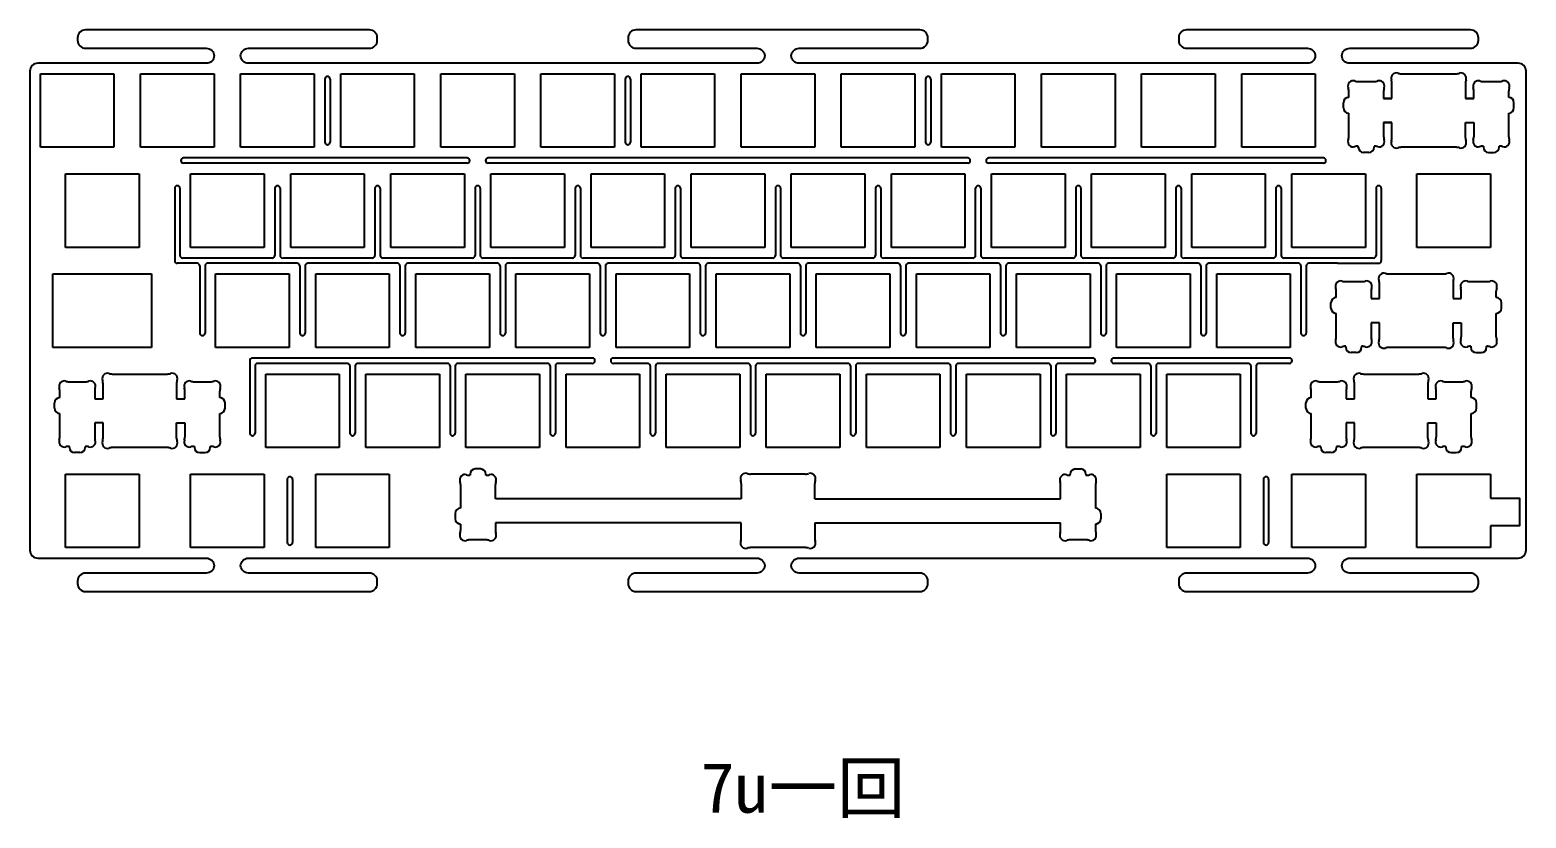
# Model space of a CAD drawing. Header units: millimetres. Extents: x 129 to 1846, y -253 to 443.
# Drawn here: x 128.9 to 413.6, y 23 to 173 of the extents above; entities that cross this region are included whole.
import ezdxf

# ---------------------------------------------------------------- set-up
doc = ezdxf.new("R2010")
doc.units = ezdxf.units.MM
doc.layers.add('BoardOutLine', color=6, linetype='Continuous', true_color=0xff00ff)
for name, color, linetype in [('SUIT-00-06_PBL7', 7, 'Continuous'), ('上壳', 10, 'Continuous'), ('图层1', 14, 'Continuous')]:
    doc.layers.add(name, color=color, linetype=linetype)

msp = doc.modelspace()

# ---------------------------------------------------------------- linework, layer by layer
at = {"color": 0}
for p, q in [((130.87, 164.65), (144.87, 164.65)), ((130.87, 150.65), (130.87, 164.65)), ((144.87, 164.65), (144.87, 150.65)), ((149.92, 164.65), (163.92, 164.65)), ((149.92, 150.65), (149.92, 164.65)), ((163.92, 164.65), (163.92, 150.65)), ((168.97, 164.65), (182.97, 164.65)), ((168.97, 150.65), (168.97, 164.65)), ((182.97, 164.65), (182.97, 150.65)), ((188.02, 164.65), (202.02, 164.65)), ((188.02, 150.65), (188.02, 164.65)), ((202.02, 164.65), (202.02, 150.65)), ((207.07, 164.65), (221.07, 164.65)), ((207.07, 150.65), (207.07, 164.65)), ((221.07, 164.65), (221.07, 150.65)), ((226.12, 164.65), (240.12, 164.65)), ((226.12, 150.65), (226.12, 164.65)), ((240.12, 164.65), (240.12, 150.65)), ((245.17, 164.65), (259.17, 164.65)), ((245.17, 150.65), (245.17, 164.65)), ((259.17, 164.65), (259.17, 150.65)), ((264.22, 164.65), (278.22, 164.65)), ((264.22, 150.65), (264.22, 164.65)), ((278.22, 164.65), (278.22, 150.65)), ((283.27, 164.65), (297.27, 164.65)), ((283.27, 150.65), (283.27, 164.65)), ((297.27, 164.65), (297.27, 150.65)), ((302.32, 164.65), (316.32, 164.65)), ((302.32, 150.65), (302.32, 164.65)), ((316.32, 164.65), (316.32, 150.65)), ((321.37, 164.65), (335.37, 164.65)), ((321.37, 150.65), (321.37, 164.65)), ((335.37, 164.65), (335.37, 150.65)), ((340.42, 164.65), (354.42, 164.65)), ((340.42, 150.65), (340.42, 164.65)), ((354.42, 164.65), (354.42, 150.65)), ((359.47, 164.65), (373.47, 164.65)), ((359.47, 150.65), (359.47, 164.65)), ((373.47, 164.65), (373.47, 150.65)), ((388.05, 159.95), (386.52, 159.95)), ((403.57, 159.95), (402.05, 159.95)), ((386.52, 155.35), (388.05, 155.35)), ((402.05, 155.35), (403.57, 155.35)), ((144.87, 150.65), (130.87, 150.65)), ((163.92, 150.65), (149.92, 150.65)), ((182.97, 150.65), (168.97, 150.65)), ((202.02, 150.65), (188.02, 150.65)), ((221.07, 150.65), (207.07, 150.65)), ((240.12, 150.65), (226.12, 150.65)), ((259.17, 150.65), (245.17, 150.65)), ((278.22, 150.65), (264.22, 150.65)), ((297.27, 150.65), (283.27, 150.65)), ((316.32, 150.65), (302.32, 150.65)), ((335.37, 150.65), (321.37, 150.65)), ((354.42, 150.65), (340.42, 150.65)), ((373.47, 150.65), (359.47, 150.65)), ((135.64, 145.6), (149.64, 145.6)), ((135.64, 131.6), (135.64, 145.6)), ((149.64, 145.6), (149.64, 131.6)), ((159.45, 145.6), (173.45, 145.6)), ((159.45, 131.6), (159.45, 145.6)), ((173.45, 145.6), (173.45, 131.6)), ((178.5, 145.6), (192.5, 145.6)), ((178.5, 131.6), (178.5, 145.6)), ((192.5, 145.6), (192.5, 131.6)), ((197.55, 145.6), (211.55, 145.6)), ((197.55, 131.6), (197.55, 145.6)), ((211.55, 145.6), (211.55, 131.6)), ((216.6, 145.6), (230.6, 145.6)), ((216.6, 131.6), (216.6, 145.6)), ((230.6, 145.6), (230.6, 131.6)), ((235.65, 145.6), (249.65, 145.6)), ((235.65, 131.6), (235.65, 145.6)), ((249.65, 145.6), (249.65, 131.6)), ((254.7, 145.6), (268.7, 145.6)), ((254.7, 131.6), (254.7, 145.6)), ((268.7, 145.6), (268.7, 131.6)), ((273.75, 145.6), (287.75, 145.6)), ((273.75, 131.6), (273.75, 145.6)), ((287.75, 145.6), (287.75, 131.6)), ((292.8, 145.6), (306.8, 145.6)), ((292.8, 131.6), (292.8, 145.6)), ((306.8, 145.6), (306.8, 131.6)), ((311.85, 145.6), (325.85, 145.6)), ((311.85, 131.6), (311.85, 145.6)), ((325.85, 145.6), (325.85, 131.6)), ((330.9, 145.6), (344.9, 145.6)), ((330.9, 131.6), (330.9, 145.6)), ((344.9, 145.6), (344.9, 131.6)), ((349.95, 145.6), (363.95, 145.6)), ((349.95, 131.6), (349.95, 145.6)), ((363.95, 145.6), (363.95, 131.6)), ((369, 145.6), (383, 145.6)), ((369, 131.6), (369, 145.6)), ((383, 145.6), (383, 131.6)), ((392.81, 145.6), (406.81, 145.6)), ((392.81, 131.6), (392.81, 145.6)), ((406.81, 145.6), (406.81, 131.6)), ((149.64, 131.6), (135.64, 131.6)), ((173.45, 131.6), (159.45, 131.6)), ((192.5, 131.6), (178.5, 131.6)), ((211.55, 131.6), (197.55, 131.6)), ((230.6, 131.6), (216.6, 131.6)), ((249.65, 131.6), (235.65, 131.6)), ((268.7, 131.6), (254.7, 131.6)), ((287.75, 131.6), (273.75, 131.6)), ((306.8, 131.6), (292.8, 131.6)), ((325.85, 131.6), (311.85, 131.6)), ((344.9, 131.6), (330.9, 131.6)), ((363.95, 131.6), (349.95, 131.6)), ((383, 131.6), (369, 131.6)), ((406.81, 131.6), (392.81, 131.6)), ((164.21, 126.55), (178.21, 126.55)), ((164.21, 112.55), (164.21, 126.55)), ((178.21, 126.55), (178.21, 112.55)), ((183.26, 126.55), (197.26, 126.55)), ((183.26, 112.55), (183.26, 126.55)), ((197.26, 126.55), (197.26, 112.55)), ((202.31, 126.55), (216.31, 126.55)), ((202.31, 112.55), (202.31, 126.55)), ((216.31, 126.55), (216.31, 112.55)), ((221.36, 126.55), (235.36, 126.55)), ((221.36, 112.55), (221.36, 126.55)), ((235.36, 126.55), (235.36, 112.55)), ((240.41, 126.55), (254.41, 126.55)), ((240.41, 112.55), (240.41, 126.55)), ((254.41, 126.55), (254.41, 112.55)), ((259.46, 126.55), (273.46, 126.55)), ((259.46, 112.55), (259.46, 126.55)), ((273.46, 126.55), (273.46, 112.55)), ((278.51, 126.55), (292.51, 126.55)), ((278.51, 112.55), (278.51, 126.55)), ((292.51, 126.55), (292.51, 112.55)), ((297.56, 126.55), (311.56, 126.55)), ((297.56, 112.55), (297.56, 126.55)), ((311.56, 126.55), (311.56, 112.55)), ((316.61, 126.55), (330.61, 126.55)), ((316.61, 112.55), (316.61, 126.55)), ((330.61, 126.55), (330.61, 112.55)), ((335.66, 126.55), (349.66, 126.55)), ((335.66, 112.55), (335.66, 126.55)), ((349.66, 126.55), (349.66, 112.55)), ((354.71, 126.55), (368.71, 126.55)), ((354.71, 112.55), (354.71, 126.55)), ((368.71, 126.55), (368.71, 112.55)), ((178.21, 112.55), (164.21, 112.55)), ((197.26, 112.55), (183.26, 112.55)), ((216.31, 112.55), (202.31, 112.55)), ((235.36, 112.55), (221.36, 112.55)), ((254.41, 112.55), (240.41, 112.55)), ((273.46, 112.55), (259.46, 112.55)), ((292.51, 112.55), (278.51, 112.55)), ((311.56, 112.55), (297.56, 112.55)), ((330.61, 112.55), (316.61, 112.55)), ((349.66, 112.55), (335.66, 112.55)), ((368.71, 112.55), (354.71, 112.55)), ((173.74, 107.5), (187.74, 107.5)), ((173.74, 93.5), (173.74, 107.5)), ((187.74, 107.5), (187.74, 93.5)), ((192.79, 107.5), (206.79, 107.5)), ((192.79, 93.5), (192.79, 107.5)), ((206.79, 107.5), (206.79, 93.5)), ((211.84, 107.5), (225.84, 107.5)), ((211.84, 93.5), (211.84, 107.5)), ((225.84, 107.5), (225.84, 93.5)), ((230.89, 107.5), (244.89, 107.5)), ((230.89, 93.5), (230.89, 107.5)), ((244.89, 107.5), (244.89, 93.5)), ((249.94, 107.5), (263.94, 107.5)), ((249.94, 93.5), (249.94, 107.5)), ((263.94, 107.5), (263.94, 93.5)), ((268.99, 107.5), (282.99, 107.5)), ((268.99, 93.5), (268.99, 107.5)), ((282.99, 107.5), (282.99, 93.5)), ((288.04, 107.5), (302.04, 107.5)), ((288.04, 93.5), (288.04, 107.5)), ((302.04, 107.5), (302.04, 93.5)), ((307.09, 107.5), (321.09, 107.5)), ((307.09, 93.5), (307.09, 107.5)), ((321.09, 107.5), (321.09, 93.5)), ((326.14, 107.5), (340.14, 107.5)), ((326.14, 93.5), (326.14, 107.5)), ((340.14, 107.5), (340.14, 93.5)), ((345.19, 107.5), (359.19, 107.5)), ((345.19, 93.5), (345.19, 107.5)), ((359.19, 107.5), (359.19, 93.5)), ((187.74, 93.5), (173.74, 93.5)), ((206.79, 93.5), (192.79, 93.5)), ((225.84, 93.5), (211.84, 93.5)), ((244.89, 93.5), (230.89, 93.5)), ((263.94, 93.5), (249.94, 93.5)), ((282.99, 93.5), (268.99, 93.5)), ((302.04, 93.5), (288.04, 93.5)), ((321.09, 93.5), (307.09, 93.5)), ((340.14, 93.5), (326.14, 93.5)), ((359.19, 93.5), (345.19, 93.5)), ((135.64, 88.45), (149.64, 88.45)), ((135.64, 74.45), (135.64, 88.45)), ((149.64, 88.45), (149.64, 74.45)), ((159.45, 88.45), (173.45, 88.45)), ((159.45, 74.45), (159.45, 88.45)), ((173.45, 88.45), (173.45, 74.45)), ((183.26, 88.45), (197.26, 88.45)), ((183.26, 74.45), (183.26, 88.45)), ((197.26, 88.45), (197.26, 74.45)), ((345.19, 88.45), (359.19, 88.45)), ((345.19, 74.45), (345.19, 88.45)), ((359.19, 88.45), (359.19, 74.45)), ((369, 88.45), (383, 88.45)), ((369, 74.45), (369, 88.45)), ((383, 88.45), (383, 74.45)), ((392.81, 74.45), (392.81, 88.45)), ((392.81, 88.45), (406.81, 88.45)), ((406.81, 88.45), (406.81, 83.89)), ((406.81, 78.58), (406.81, 74.45)), ((149.64, 74.45), (135.64, 74.45)), ((173.45, 74.45), (159.45, 74.45)), ((197.26, 74.45), (183.26, 74.45)), ((359.19, 74.45), (345.19, 74.45)), ((383, 74.45), (369, 74.45)), ((406.81, 74.45), (392.81, 74.45))]:
    msp.add_line(p, q, dxfattribs=at)
at = {"linetype": 'Continuous'}
msp.add_lwpolyline([(128.87, 119.55), (128.87, 74.45), (128.87, 73.95, 0.414214), (130.37, 72.45), (162.43, 72.45, -0.399638), (163.93, 71.02, -0.399638), (162.43, 69.6), (139.43, 69.6, 0.414214), (137.93, 68.1), (137.93, 67.6, 0.414214), (139.43, 66.1), (166.45, 66.1), (193.47, 66.1, 0.414214), (194.97, 67.6), (194.97, 68.1, 0.414214), (193.47, 69.6), (170.47, 69.6, -0.399638), (168.97, 71.02, -0.399638), (170.47, 72.45), (267.2, 72.45, -0.399638), (268.7, 71.02, -0.399638), (267.2, 69.6), (244.2, 69.6, 0.414214), (242.7, 68.1), (242.7, 67.6, 0.414214), (244.2, 66.1), (271.22, 66.1), (298.24, 66.1, 0.414214), (299.74, 67.6), (299.74, 68.1, 0.414214), (298.24, 69.6), (275.24, 69.6, -0.399638), (273.74, 71.02, -0.399638), (275.24, 72.45), (371.97, 72.45, -0.399638), (373.47, 71.02, -0.399638), (371.97, 69.6), (348.97, 69.6, 0.414214), (347.47, 68.1), (347.47, 67.6, 0.414214), (348.97, 66.1), (375.99, 66.1), (403.01, 66.1, 0.414214), (404.51, 67.6), (404.51, 68.1, 0.414214), (403.01, 69.6), (380.01, 69.6, -0.399638), (378.51, 71.02, -0.399638), (380.01, 72.45), (412.07, 72.45, 0.414214), (413.57, 73.95), (413.57, 119.55), (413.57, 165.15, 0.414214), (412.07, 166.65), (380.01, 166.65, -0.399638), (378.51, 168.07, -0.399638), (380.01, 169.5), (403.01, 169.5, 0.414214), (404.51, 171), (404.51, 171.5, 0.414214), (403.01, 173), (375.99, 173), (348.97, 173, 0.414214), (347.47, 171.5), (347.47, 171, 0.414214), (348.97, 169.5), (371.97, 169.5, -0.399638), (373.47, 168.07, -0.399638), (371.97, 166.65), (275.24, 166.65, -0.399638), (273.74, 168.07, -0.399638), (275.24, 169.5), (298.24, 169.5, 0.414214), (299.74, 171), (299.74, 171.5, 0.414214), (298.24, 173), (271.22, 173), (244.2, 173, 0.414214), (242.7, 171.5), (242.7, 171, 0.414214), (244.2, 169.5), (267.2, 169.5, -0.399638), (268.7, 168.07, -0.399638), (267.2, 166.65), (170.47, 166.65, -0.399638), (168.97, 168.07, -0.399638), (170.47, 169.5), (193.47, 169.5, 0.414214), (194.97, 171), (194.97, 171.5, 0.414214), (193.47, 173), (166.45, 173), (139.43, 173, 0.414214), (137.93, 171.5), (137.93, 171, 0.414214), (139.43, 169.5), (162.43, 169.5, -0.399638), (163.93, 168.07, -0.399638), (162.43, 166.65), (130.37, 166.65, 0.414214), (128.87, 165.15), (128.87, 164.65)], format="xyb", close=True, dxfattribs=at)
msp.add_lwpolyline([(406.81, 83.89), (412.3, 83.89), (412.3, 78.58), (406.81, 78.58)])
at = {"layer": 'BoardOutLine'}
for p, q in [((185, 163.65), (185, 151.65)), ((186, 163.65), (186, 151.65)), ((242.15, 163.65), (242.15, 151.65)), ((243.15, 163.65), (243.15, 151.65)), ((299.3, 163.65), (299.3, 151.65)), ((300.3, 163.65), (300.3, 151.65)), ((177.85, 87.45), (177.85, 75.45)), ((178.85, 87.45), (178.85, 75.45)), ((363.59, 87.45), (363.59, 75.45)), ((364.59, 87.45), (364.59, 75.45))]:
    msp.add_line(p, q, dxfattribs=at)
for centre, start, end in [((185.5, 163.65), 0, 180), ((242.65, 163.65), 0, 180), ((299.8, 163.65), 0, 180), ((185.5, 151.65), 180, 0), ((242.65, 151.65), 180, 0), ((299.8, 151.65), 180, 0), ((178.35, 87.45), 0, 180), ((364.09, 87.45), 0, 180), ((178.35, 75.45), 180, 0), ((364.09, 75.45), 180, 0)]:
    msp.add_arc(centre, 0.5, start, end, dxfattribs=at)
at = {"layer": 'SUIT-00-06_PBL7', "color": 7, "linetype": 'Continuous'}
for p, q in [((133.25, 112.55), (133.25, 126.55)), ((133.25, 126.55), (152.02, 126.55)), ((152.02, 126.55), (152.02, 112.55)), ((152.02, 112.55), (133.25, 112.55))]:
    msp.add_line(p, q, dxfattribs=at)
at = {"layer": '上壳'}
for p, q in [((381.6, 163.18), (384.69, 163.18)), ((388.05, 159.95), (388.05, 162.87)), ((389.83, 164.65), (400.27, 164.65)), ((402.05, 162.87), (402.05, 159.95)), ((405.4, 163.18), (408.49, 163.18)), ((379.82, 160.15), (379.82, 161.4)), ((386.47, 161.4), (386.47, 159.95)), ((386.47, 159.95), (388.05, 159.95)), ((402.05, 159.95), (403.62, 159.95)), ((403.62, 159.95), (403.62, 161.4)), ((410.27, 160.15), (410.27, 161.4)), ((378.82, 158.15), (378.82, 159.15)), ((379.82, 152.66), (379.82, 157.15)), ((410.27, 152.66), (410.27, 157.15)), ((411.27, 158.15), (411.27, 159.15)), ((388.05, 155.35), (386.47, 155.35)), ((386.47, 155.35), (386.47, 152.66)), ((388.05, 152.43), (388.05, 155.35)), ((402.05, 152.43), (402.05, 155.35)), ((402.05, 155.35), (403.62, 155.35)), ((403.62, 155.35), (403.62, 152.66)), ((212.07, 148.63), (158.09, 148.63)), ((212.57, 148.13), (212.57, 148.13)), ((215.57, 148.13), (215.57, 148.13)), ((307.32, 148.63), (216.07, 148.63)), ((307.82, 148.13), (307.82, 148.13)), ((310.82, 148.13), (310.82, 148.13)), ((375, 148.63), (311.32, 148.63)), ((381.65, 150.88), (381.6, 150.88)), ((381.65, 150.68), (381.65, 150.88)), ((383.65, 149.68), (382.65, 149.68)), ((384.69, 150.88), (384.65, 150.88)), ((384.65, 150.88), (384.65, 150.68)), ((400.27, 150.65), (389.83, 150.65)), ((405.4, 150.88), (405.45, 150.88)), ((405.45, 150.88), (405.45, 150.68)), ((406.45, 149.68), (407.45, 149.68)), ((408.45, 150.68), (408.45, 150.88)), ((408.45, 150.88), (408.49, 150.88)), ((212.07, 147.63), (158.09, 147.63)), ((307.32, 147.63), (216.07, 147.63)), ((375, 147.63), (311.32, 147.63)), ((156.42, 142.85), (156.42, 129.08)), ((157.42, 142.85), (157.42, 130.08)), ((175.47, 142.85), (175.47, 130.08)), ((176.47, 142.85), (176.47, 130.08)), ((194.52, 142.85), (194.52, 130.08)), ((195.52, 142.85), (195.52, 130.08)), ((213.57, 142.85), (213.57, 130.08)), ((214.57, 142.85), (214.57, 130.08)), ((232.62, 142.85), (232.62, 130.08)), ((233.62, 142.85), (233.62, 130.08)), ((251.67, 142.85), (251.67, 130.08)), ((252.67, 142.85), (252.67, 130.08)), ((270.72, 142.85), (270.72, 130.08)), ((271.72, 142.85), (271.72, 130.08)), ((289.77, 142.85), (289.77, 130.08)), ((290.77, 142.85), (290.77, 130.08)), ((308.82, 130.08), (308.82, 142.85)), ((309.82, 142.85), (309.82, 130.08)), ((327.87, 142.85), (327.87, 130.08)), ((328.87, 142.85), (328.87, 130.08)), ((346.92, 142.85), (346.92, 130.08)), ((347.92, 142.85), (347.92, 130.08)), ((365.97, 142.85), (365.97, 130.08)), ((366.97, 142.85), (366.97, 130.08)), ((385.02, 142.85), (385.02, 130.08)), ((386.02, 142.85), (386.02, 129.08)), ((160.69, 128.58), (156.92, 128.58)), ((174.97, 129.58), (157.92, 129.58)), ((179.74, 128.58), (162.69, 128.58)), ((194.02, 129.58), (176.97, 129.58)), ((198.79, 128.58), (181.74, 128.58)), ((213.07, 129.58), (196.02, 129.58)), ((217.84, 128.58), (200.79, 128.58)), ((232.12, 129.58), (215.07, 129.58)), ((236.89, 128.58), (219.84, 128.58)), ((251.17, 129.58), (234.12, 129.58)), ((255.94, 128.58), (238.89, 128.58)), ((270.22, 129.58), (253.17, 129.58)), ((274.99, 128.58), (257.94, 128.58)), ((289.27, 129.58), (272.22, 129.58)), ((294.04, 128.58), (276.99, 128.58)), ((308.32, 129.58), (291.27, 129.58)), ((313.09, 128.58), (296.04, 128.58)), ((327.37, 129.58), (310.32, 129.58)), ((332.14, 128.58), (315.09, 128.58)), ((346.42, 129.58), (329.37, 129.58)), ((351.19, 128.58), (334.14, 128.58)), ((365.47, 129.58), (348.42, 129.58)), ((370.24, 128.58), (353.19, 128.58)), ((384.52, 129.58), (367.47, 129.58)), ((377.68, 128.58), (372.24, 128.58)), ((377.68, 128.57), (378.92, 128.58)), ((378.92, 128.58), (385.52, 128.58)), ((385.52, 128.58), (385.52, 128.58)), ((161.19, 128.08), (161.19, 115.3)), ((162.19, 128.08), (162.19, 115.3)), ((180.24, 128.08), (180.24, 115.3)), ((181.24, 128.08), (181.24, 115.3)), ((199.29, 128.08), (199.29, 115.3)), ((200.29, 128.08), (200.29, 115.3)), ((218.34, 128.08), (218.34, 115.3)), ((219.34, 128.08), (219.34, 115.3)), ((237.39, 128.08), (237.39, 115.3)), ((238.39, 128.08), (238.39, 115.3)), ((256.44, 128.08), (256.44, 115.3)), ((257.44, 128.08), (257.44, 115.3)), ((275.49, 128.08), (275.49, 115.3)), ((276.49, 128.08), (276.49, 115.3)), ((294.54, 128.08), (294.54, 115.3)), ((295.54, 128.08), (295.54, 115.3)), ((313.59, 128.08), (313.59, 115.3)), ((314.59, 128.08), (314.59, 115.3)), ((332.64, 128.08), (332.64, 115.3)), ((333.64, 128.08), (333.64, 115.3)), ((351.69, 128.08), (351.69, 115.3)), ((352.69, 128.08), (352.69, 115.3)), ((370.74, 128.08), (370.74, 115.3)), ((371.74, 128.08), (371.74, 115.3)), ((387.45, 126.55), (397.89, 126.55)), ((377.44, 122.05), (377.44, 123.3)), ((379.22, 125.08), (382.31, 125.08)), ((384.09, 123.3), (384.09, 121.85)), ((385.67, 121.85), (385.67, 124.77)), ((399.67, 124.77), (399.67, 121.85)), ((401.24, 121.85), (401.24, 123.3)), ((403.02, 125.08), (406.11, 125.08)), ((407.89, 122.05), (407.89, 123.3)), ((376.44, 120.05), (376.44, 121.05)), ((384.09, 121.85), (385.67, 121.85)), ((399.67, 121.85), (401.24, 121.85)), ((408.89, 120.05), (408.89, 121.05)), ((377.44, 114.56), (377.44, 119.05)), ((385.67, 117.25), (384.09, 117.25)), ((384.09, 117.25), (384.09, 114.56)), ((385.67, 114.33), (385.67, 117.25)), ((399.67, 114.33), (399.67, 117.25)), ((399.67, 117.25), (401.24, 117.25)), ((401.24, 117.25), (401.24, 114.56)), ((407.89, 114.56), (407.89, 119.05)), ((379.27, 112.78), (379.22, 112.78)), ((379.27, 112.58), (379.27, 112.78)), ((381.27, 111.58), (380.27, 111.58)), ((382.31, 112.78), (382.27, 112.78)), ((382.27, 112.78), (382.27, 112.58)), ((397.89, 112.55), (387.45, 112.55)), ((403.02, 112.78), (403.07, 112.78)), ((403.07, 112.78), (403.07, 112.58)), ((404.07, 111.58), (405.07, 111.58)), ((406.07, 112.58), (406.07, 112.78)), ((406.07, 112.78), (406.11, 112.78)), ((170.71, 110.03), (170.71, 96.25)), ((235.89, 110.53), (171.21, 110.53)), ((171.71, 109.03), (171.71, 96.25)), ((189.26, 109.53), (172.21, 109.53)), ((189.76, 109.03), (189.76, 96.25)), ((190.76, 109.03), (190.76, 96.25)), ((208.31, 109.53), (191.26, 109.53)), ((208.81, 109.03), (208.81, 96.25)), ((209.81, 109.03), (209.81, 96.25)), ((227.36, 109.53), (210.31, 109.53)), ((227.86, 109.03), (227.86, 96.25)), ((228.86, 109.03), (228.86, 96.25)), ((235.89, 109.53), (229.36, 109.53)), ((236.39, 110.03), (236.39, 110.03)), ((239.39, 110.03), (239.39, 110.03)), ((331.14, 110.53), (239.89, 110.53)), ((246.41, 109.53), (239.89, 109.53)), ((246.91, 109.03), (246.91, 96.25)), ((247.91, 109.03), (247.91, 96.25)), ((265.46, 109.53), (248.41, 109.53)), ((265.96, 109.03), (265.96, 96.25)), ((266.96, 109.03), (266.96, 96.25)), ((284.51, 109.53), (267.46, 109.53)), ((285.01, 109.03), (285.01, 96.25)), ((286.01, 109.03), (286.01, 96.25)), ((303.56, 109.53), (286.51, 109.53)), ((304.06, 109.03), (304.06, 96.25)), ((305.06, 109.03), (305.06, 96.25)), ((322.61, 109.53), (305.56, 109.53)), ((323.11, 109.03), (323.11, 96.25)), ((324.11, 109.03), (324.11, 96.25)), ((331.14, 109.53), (324.61, 109.53)), ((331.64, 110.03), (331.64, 110.03)), ((334.64, 110.03), (334.64, 110.03)), ((368.55, 110.53), (335.14, 110.53)), ((341.66, 109.53), (335.14, 109.53)), ((342.16, 109.03), (342.16, 96.25)), ((343.16, 109.03), (343.16, 96.25)), ((360.71, 109.53), (343.66, 109.53)), ((361.21, 109.03), (361.21, 96.25)), ((362.21, 109.03), (362.21, 96.25)), ((368.55, 109.53), (362.71, 109.53)), ((136.33, 106.03), (139.43, 106.03)), ((142.78, 102.8), (142.78, 105.72)), ((144.56, 107.5), (155, 107.5)), ((156.78, 105.72), (156.78, 102.8)), ((160.13, 106.03), (163.23, 106.03)), ((374.46, 106.03), (377.55, 106.03)), ((380.9, 102.8), (380.9, 105.72)), ((382.68, 107.5), (393.12, 107.5)), ((394.9, 105.72), (394.9, 102.8)), ((398.26, 106.03), (401.35, 106.03)), ((134.55, 103), (134.55, 104.25)), ((141.2, 104.25), (141.2, 102.8)), ((141.2, 102.8), (142.78, 102.8)), ((156.78, 102.8), (158.35, 102.8)), ((158.35, 102.8), (158.35, 104.25)), ((165, 103), (165, 104.25)), ((372.68, 103), (372.68, 104.25)), ((379.33, 104.25), (379.33, 102.8)), ((379.33, 102.8), (380.9, 102.8)), ((394.9, 102.8), (396.48, 102.8)), ((396.48, 102.8), (396.48, 104.25)), ((403.13, 103), (403.13, 104.25)), ((133.55, 101), (133.55, 102)), ((134.55, 95.51), (134.55, 100)), ((165, 95.51), (165, 100)), ((166, 101), (166, 102)), ((371.68, 101), (371.68, 102)), ((372.68, 95.51), (372.68, 100)), ((403.13, 95.51), (403.13, 100)), ((404.13, 101), (404.13, 102)), ((142.78, 98.2), (141.2, 98.2)), ((141.2, 98.2), (141.2, 95.51)), ((142.78, 95.28), (142.78, 98.2)), ((156.78, 95.28), (156.78, 98.2)), ((156.78, 98.2), (158.35, 98.2)), ((158.35, 98.2), (158.35, 95.51)), ((380.9, 98.2), (379.33, 98.2)), ((379.33, 98.2), (379.33, 95.51)), ((380.9, 95.28), (380.9, 98.2)), ((394.9, 95.28), (394.9, 98.2)), ((394.9, 98.2), (396.48, 98.2)), ((396.48, 98.2), (396.48, 95.51)), ((136.38, 93.73), (136.33, 93.73)), ((136.38, 93.53), (136.38, 93.73)), ((138.38, 92.53), (137.38, 92.53)), ((139.43, 93.73), (139.38, 93.73)), ((139.38, 93.73), (139.38, 93.53)), ((155, 93.5), (144.56, 93.5)), ((160.13, 93.73), (160.18, 93.73)), ((160.18, 93.73), (160.18, 93.53)), ((161.18, 92.53), (162.18, 92.53)), ((163.18, 93.53), (163.18, 93.73)), ((163.18, 93.73), (163.23, 93.73)), ((374.5, 93.73), (374.46, 93.73)), ((374.5, 93.53), (374.5, 93.73)), ((376.5, 92.53), (375.5, 92.53)), ((377.55, 93.73), (377.5, 93.73)), ((377.5, 93.73), (377.5, 93.53)), ((393.12, 93.5), (382.68, 93.5)), ((398.26, 93.73), (398.3, 93.73)), ((398.3, 93.73), (398.3, 93.53)), ((399.3, 92.53), (400.3, 92.53)), ((401.3, 93.53), (401.3, 93.73)), ((401.3, 93.73), (401.35, 93.73)), ((212.62, 88.42), (212.62, 88.22)), ((214.62, 89.42), (213.62, 89.42)), ((215.62, 88.22), (215.62, 88.42)), ((276.44, 88.45), (266, 88.45)), ((326.82, 88.22), (326.82, 88.42)), ((327.82, 89.42), (328.82, 89.42)), ((329.82, 88.42), (329.82, 88.22)), ((210.8, 86.44), (210.8, 81.95)), ((212.62, 88.22), (212.58, 88.22)), ((215.67, 88.22), (215.62, 88.22)), ((217.45, 83.75), (217.45, 86.44)), ((264.22, 86.67), (264.22, 83.75)), ((278.22, 83.75), (278.22, 86.67)), ((325, 83.75), (325, 86.44)), ((326.78, 88.22), (326.82, 88.22)), ((329.82, 88.22), (329.87, 88.22)), ((331.65, 86.44), (331.65, 81.95)), ((209.8, 80.95), (209.8, 79.95)), ((332.65, 80.95), (332.65, 79.95)), ((210.8, 78.95), (210.8, 77.7)), ((217.45, 79.15), (217.45, 77.7)), ((264.22, 76.23), (264.22, 79.15)), ((278.22, 79.15), (278.22, 76.23)), ((325, 77.7), (325, 79.15)), ((331.65, 78.95), (331.65, 77.7)), ((215.67, 75.92), (212.58, 75.92)), ((276.44, 74.45), (266, 74.45)), ((329.87, 75.92), (326.78, 75.92))]:
    msp.add_line(p, q, dxfattribs=at)
for centre, radius, start, end in [((380.68, 162.33), 1, 72.0237, 197.9763), ((381.6, 165.18), 2, 252.0237, 270), ((384.69, 165.18), 2, 270, 287.9763), ((385.62, 162.33), 1, 342.0237, 107.9763), ((388.9, 163.8), 1, 72.0237, 197.9763), ((386.05, 162.87), 2, 360, 17.9763), ((389.83, 166.65), 2, 252.0237, 270), ((400.27, 166.65), 2, 270, 287.9763), ((401.19, 163.8), 1, 342.0237, 107.9763), ((404.05, 162.87), 2, 162.0237, 180), ((404.48, 162.33), 1, 72.0237, 197.9763), ((405.4, 165.18), 2, 252.0237, 270), ((408.49, 165.18), 2, 270, 287.9763), ((409.42, 162.33), 1, 342.0237, 107.9763), ((379.82, 159.15), 1, 90, 180), ((377.82, 161.4), 2, 0, 17.9763), ((388.47, 161.4), 2, 162.0237, 180), ((401.62, 161.4), 2, 0, 17.9763), ((412.27, 161.4), 2, 162.0237, 180), ((410.27, 159.15), 1, 0, 90), ((379.82, 158.15), 1, 180, 270), ((410.27, 158.15), 1, 270, 360), ((380.68, 151.73), 1, 162.0237, 287.9763), ((377.82, 152.66), 2, 342.0237, 360), ((385.62, 151.73), 1, 252.0237, 17.9763), ((388.47, 152.66), 2, 180, 197.9763), ((388.9, 151.5), 1, 162.0237, 287.9763), ((386.05, 152.43), 2, 342.0237, 360), ((401.19, 151.5), 1, 252.0237, 17.9763), ((404.05, 152.43), 2, 180, 197.9763), ((404.48, 151.73), 1, 162.0237, 287.9763), ((401.62, 152.66), 2, 342.0237, 0), ((409.42, 151.73), 1, 252.0237, 17.9763), ((412.27, 152.66), 2, 180, 197.9763), ((158.09, 148.13), 0.5, 90, 270), ((212.07, 148.13), 0.5, 270, 89.7719), ((216.07, 148.13), 0.5, 90, 269.8631), ((307.32, 148.13), 0.5, 270, 89.7719), ((311.32, 148.13), 0.5, 90, 269.8631), ((375, 148.13), 0.5, 270, 90), ((381.6, 148.88), 2, 90, 107.9763), ((382.65, 150.68), 1, 180, 270), ((383.65, 150.68), 1, 270, 0), ((384.69, 148.88), 2, 72.0237, 90), ((389.83, 148.65), 2, 90, 107.9763), ((400.27, 148.65), 2, 72.0237, 90), ((405.4, 148.88), 2, 90, 107.9763), ((406.45, 150.68), 1, 180, 270), ((407.45, 150.68), 1, 270, 0), ((408.49, 148.88), 2, 72.0237, 90), ((156.92, 142.85), 0.5, 0, 180), ((175.97, 142.85), 0.5, 0, 180), ((195.02, 142.85), 0.5, 0, 180), ((214.07, 142.85), 0.5, 0, 180), ((233.12, 142.85), 0.5, 0, 180), ((252.17, 142.85), 0.5, 0, 180), ((271.22, 142.85), 0.5, 0, 180), ((290.27, 142.85), 0.5, 0, 180), ((309.32, 142.85), 0.5, 0, 180), ((328.37, 142.85), 0.5, 0, 180), ((347.42, 142.85), 0.5, 0, 180), ((366.47, 142.85), 0.5, 0, 180), ((385.52, 142.85), 0.5, 0, 180), ((156.92, 129.08), 0.5, 180, 270), ((157.92, 130.08), 0.5, 180, 270), ((160.69, 128.08), 0.5, 0, 90), ((162.69, 128.08), 0.5, 90, 180), ((174.97, 130.08), 0.5, 270, 0), ((176.97, 130.08), 0.5, 180, 270), ((179.74, 128.08), 0.5, 0, 90), ((181.74, 128.08), 0.5, 90, 180), ((194.02, 130.08), 0.5, 270, 0), ((196.02, 130.08), 0.5, 180, 270), ((198.79, 128.08), 0.5, 0, 90), ((200.79, 128.08), 0.5, 90, 180), ((213.07, 130.08), 0.5, 270, 0), ((215.07, 130.08), 0.5, 180, 270), ((217.84, 128.08), 0.5, 0, 90), ((219.84, 128.08), 0.5, 90, 180), ((232.12, 130.08), 0.5, 270, 0), ((234.12, 130.08), 0.5, 180, 270), ((236.89, 128.08), 0.5, 0, 90), ((238.89, 128.08), 0.5, 90, 180), ((251.17, 130.08), 0.5, 270, 0), ((253.17, 130.08), 0.5, 180, 270), ((255.94, 128.08), 0.5, 0, 90), ((257.94, 128.08), 0.5, 90, 180), ((270.22, 130.08), 0.5, 270, 0), ((272.22, 130.08), 0.5, 180, 270), ((274.99, 128.08), 0.5, 0, 90), ((276.99, 128.08), 0.5, 90, 180), ((289.27, 130.08), 0.5, 270, 0), ((291.27, 130.08), 0.5, 180, 270), ((294.04, 128.08), 0.5, 0, 90), ((296.04, 128.08), 0.5, 90, 180), ((308.32, 130.08), 0.5, 270, 0), ((310.32, 130.08), 0.5, 180, 270), ((313.09, 128.08), 0.5, 0, 90), ((315.09, 128.08), 0.5, 90, 180), ((327.37, 130.08), 0.5, 270, 0), ((329.37, 130.08), 0.5, 180, 270), ((332.14, 128.08), 0.5, 0, 90), ((334.14, 128.08), 0.5, 90, 180), ((346.42, 130.08), 0.5, 270, 0), ((348.42, 130.08), 0.5, 180, 270), ((351.19, 128.08), 0.5, 0, 90), ((353.19, 128.08), 0.5, 90, 180), ((365.47, 130.08), 0.5, 270, 0), ((367.47, 130.08), 0.5, 180, 270), ((370.24, 128.08), 0.5, 0, 90), ((372.24, 128.08), 0.5, 90, 180), ((380.75, 126.8), 3.55, 150.0908, 150.1264), ((380.75, 126.8), 3.55, 29.8736, 29.9092), ((384.52, 130.08), 0.5, 270, 0), ((385.52, 127.58), 1, 90, 90), ((385.52, 129.08), 0.5, 270, 0), ((386.52, 125.7), 1, 72.0237, 197.9763), ((383.67, 124.77), 2, 360, 17.9763), ((387.45, 128.55), 2, 252.0237, 270), ((397.89, 128.55), 2, 270, 287.9763), ((398.81, 125.7), 1, 342.0237, 107.9763), ((401.67, 124.77), 2, 162.0237, 180), ((378.29, 124.23), 1, 72.0237, 197.9763), ((375.44, 123.3), 2, 0, 17.9763), ((379.22, 127.08), 2, 252.0237, 270), ((382.31, 127.08), 2, 270, 287.9763), ((383.24, 124.23), 1, 342.0237, 107.9763), ((386.09, 123.3), 2, 162.0237, 180), ((402.09, 124.23), 1, 72.0237, 197.9763), ((399.24, 123.3), 2, 0, 17.9763), ((403.02, 127.08), 2, 252.0237, 270), ((406.11, 127.08), 2, 270, 287.9763), ((407.04, 124.23), 1, 342.0237, 107.9763), ((409.89, 123.3), 2, 162.0237, 180), ((377.44, 121.05), 1, 90, 180), ((377.44, 120.05), 1, 180, 270), ((407.89, 121.05), 1, 0, 90), ((407.89, 120.05), 1, 270, 360), ((161.69, 115.3), 0.5, 180, 0), ((180.74, 115.3), 0.5, 180, 0), ((199.79, 115.3), 0.5, 180, 0), ((218.84, 115.3), 0.5, 180, 0), ((237.89, 115.3), 0.5, 180, 0), ((256.94, 115.3), 0.5, 180, 0), ((275.99, 115.3), 0.5, 180, 0), ((295.04, 115.3), 0.5, 180, 0), ((314.09, 115.3), 0.5, 180, 0), ((333.14, 115.3), 0.5, 180, 0), ((352.19, 115.3), 0.5, 180, 0), ((371.24, 115.3), 0.5, 180, 0), ((378.29, 113.63), 1, 162.0237, 287.9763), ((375.44, 114.56), 2, 342.0237, 360), ((383.24, 113.63), 1, 252.0237, 17.9763), ((386.09, 114.56), 2, 180, 197.9763), ((383.67, 114.33), 2, 342.0237, 360), ((401.67, 114.33), 2, 180, 197.9763), ((402.09, 113.63), 1, 162.0237, 287.9763), ((399.24, 114.56), 2, 342.0237, 0), ((407.04, 113.63), 1, 252.0237, 17.9763), ((409.89, 114.56), 2, 180, 197.9763), ((379.22, 110.78), 2, 90, 107.9763), ((380.27, 112.58), 1, 180, 270), ((381.27, 112.58), 1, 270, 0), ((382.31, 110.78), 2, 72.0237, 90), ((386.52, 113.4), 1, 162.0237, 287.9763), ((387.45, 110.55), 2, 90, 107.9763), ((397.89, 110.55), 2, 72.0237, 90), ((398.81, 113.4), 1, 252.0237, 17.9763), ((403.02, 110.78), 2, 90, 107.9763), ((404.07, 112.58), 1, 180, 270), ((405.07, 112.58), 1, 270, 0), ((406.11, 110.78), 2, 72.0237, 90), ((171.21, 110.03), 0.5, 90, 180), ((172.21, 109.03), 0.5, 90, 180), ((189.26, 109.03), 0.5, 0, 90), ((191.26, 109.03), 0.5, 90, 180), ((208.31, 109.03), 0.5, 0, 90), ((210.31, 109.03), 0.5, 90, 180), ((227.36, 109.03), 0.5, 0, 90), ((229.36, 109.03), 0.5, 90, 180), ((235.89, 110.03), 0.5, 270, 89.7719), ((239.89, 110.03), 0.5, 90, 269.8631), ((246.41, 109.03), 0.5, 0, 90), ((248.41, 109.03), 0.5, 90, 180), ((265.46, 109.03), 0.5, 0, 90), ((267.46, 109.03), 0.5, 90, 180), ((284.51, 109.03), 0.5, 0, 90), ((286.51, 109.03), 0.5, 90, 180), ((303.56, 109.03), 0.5, 0, 90), ((305.56, 109.03), 0.5, 90, 180), ((322.61, 109.03), 0.5, 0, 90), ((324.61, 109.03), 0.5, 90, 180), ((331.14, 110.03), 0.5, 270, 89.7719), ((335.14, 110.03), 0.5, 90, 269.8631), ((341.66, 109.03), 0.5, 0, 90), ((343.66, 109.03), 0.5, 90, 180), ((360.71, 109.03), 0.5, 0, 90), ((362.71, 109.03), 0.5, 90, 180), ((368.55, 110.03), 0.5, 270, 90), ((135.41, 105.18), 1, 72.0237, 197.9763), ((136.33, 108.03), 2, 252.0237, 270), ((139.43, 108.03), 2, 270, 287.9763), ((140.35, 105.18), 1, 342.0237, 107.9763), ((143.63, 106.65), 1, 72.0237, 197.9763), ((140.78, 105.72), 2, 360, 17.9763), ((144.56, 109.5), 2, 252.0237, 270), ((155, 109.5), 2, 270, 287.9763), ((155.93, 106.65), 1, 342.0237, 107.9763), ((158.78, 105.72), 2, 162.0237, 180), ((159.21, 105.18), 1, 72.0237, 197.9763), ((160.13, 108.03), 2, 252.0237, 270), ((163.23, 108.03), 2, 270, 287.9763), ((164.15, 105.18), 1, 342.0237, 107.9763), ((373.53, 105.18), 1, 72.0237, 197.9763), ((374.46, 108.03), 2, 252.0237, 270), ((377.55, 108.03), 2, 270, 287.9763), ((378.48, 105.18), 1, 342.0237, 107.9763), ((381.76, 106.65), 1, 72.0237, 197.9763), ((378.9, 105.72), 2, 360, 17.9763), ((382.68, 109.5), 2, 252.0237, 270), ((393.12, 109.5), 2, 270, 287.9763), ((394.05, 106.65), 1, 342.0237, 107.9763), ((396.9, 105.72), 2, 162.0237, 180), ((397.33, 105.18), 1, 72.0237, 197.9763), ((398.26, 108.03), 2, 252.0237, 270), ((401.35, 108.03), 2, 270, 287.9763), ((402.28, 105.18), 1, 342.0237, 107.9763), ((134.55, 102), 1, 90, 180), ((132.55, 104.25), 2, 0, 17.9763), ((143.2, 104.25), 2, 162.0237, 180), ((156.35, 104.25), 2, 0, 17.9763), ((167, 104.25), 2, 162.0237, 180), ((165, 102), 1, 0, 90), ((372.68, 102), 1, 90, 180), ((370.68, 104.25), 2, 0, 17.9763), ((381.33, 104.25), 2, 162.0237, 180), ((394.48, 104.25), 2, 0, 17.9763), ((405.13, 104.25), 2, 162.0237, 180), ((403.13, 102), 1, 0, 90), ((134.55, 101), 1, 180, 270), ((165, 101), 1, 270, 360), ((372.68, 101), 1, 180, 270), ((403.13, 101), 1, 270, 360), ((135.41, 94.58), 1, 162.0237, 287.9763), ((132.55, 95.51), 2, 342.0237, 360), ((140.35, 94.58), 1, 252.0237, 17.9763), ((143.2, 95.51), 2, 180, 197.9763), ((143.63, 94.35), 1, 162.0237, 287.9763), ((140.78, 95.28), 2, 342.0237, 360), ((155.93, 94.35), 1, 252.0237, 17.9763), ((158.78, 95.28), 2, 180, 197.9763), ((159.21, 94.58), 1, 162.0237, 287.9763), ((156.35, 95.51), 2, 342.0237, 0), ((164.15, 94.58), 1, 252.0237, 17.9763), ((167, 95.51), 2, 180, 197.9763), ((171.21, 96.25), 0.5, 180, 0), ((190.26, 96.25), 0.5, 180, 0), ((209.31, 96.25), 0.5, 180, 0), ((228.36, 96.25), 0.5, 180, 0), ((247.41, 96.25), 0.5, 180, 0), ((266.46, 96.25), 0.5, 180, 0), ((285.51, 96.25), 0.5, 180, 0), ((304.56, 96.25), 0.5, 180, 0), ((323.61, 96.25), 0.5, 180, 0), ((342.66, 96.25), 0.5, 180, 0), ((361.71, 96.25), 0.5, 180, 0), ((373.53, 94.58), 1, 162.0237, 287.9763), ((370.68, 95.51), 2, 342.0237, 360), ((378.48, 94.58), 1, 252.0237, 17.9763), ((381.33, 95.51), 2, 180, 197.9763), ((381.76, 94.35), 1, 162.0237, 287.9763), ((378.9, 95.28), 2, 342.0237, 360), ((394.05, 94.35), 1, 252.0237, 17.9763), ((396.9, 95.28), 2, 180, 197.9763), ((397.33, 94.58), 1, 162.0237, 287.9763), ((394.48, 95.51), 2, 342.0237, 0), ((402.28, 94.58), 1, 252.0237, 17.9763), ((405.13, 95.51), 2, 180, 197.9763), ((136.33, 91.73), 2, 90, 107.9763), ((137.38, 93.53), 1, 180, 270), ((138.38, 93.53), 1, 270, 0), ((139.43, 91.73), 2, 72.0237, 90), ((144.56, 91.5), 2, 90, 107.9763), ((155, 91.5), 2, 72.0237, 90), ((160.13, 91.73), 2, 90, 107.9763), ((161.18, 93.53), 1, 180, 270), ((162.18, 93.53), 1, 270, 0), ((163.23, 91.73), 2, 72.0237, 90), ((374.46, 91.73), 2, 90, 107.9763), ((375.5, 93.53), 1, 180, 270), ((376.5, 93.53), 1, 270, 0), ((377.55, 91.73), 2, 72.0237, 90), ((382.68, 91.5), 2, 90, 107.9763), ((393.12, 91.5), 2, 72.0237, 90), ((398.26, 91.73), 2, 90, 107.9763), ((399.3, 93.53), 1, 180, 270), ((400.3, 93.53), 1, 270, 0), ((401.35, 91.73), 2, 72.0237, 90), ((211.65, 87.37), 1, 72.0237, 197.9763), ((212.58, 90.22), 2, 252.0237, 270), ((213.62, 88.42), 1, 90, 180), ((214.62, 88.42), 1, 0, 90), ((215.67, 90.22), 2, 270, 287.9763), ((216.6, 87.37), 1, 342.0237, 107.9763), ((265.08, 87.6), 1, 72.0237, 197.9763), ((266, 90.45), 2, 252.0237, 270), ((276.44, 90.45), 2, 270, 287.9763), ((277.37, 87.6), 1, 342.0237, 107.9763), ((325.85, 87.37), 1, 72.0237, 197.9763), ((326.78, 90.22), 2, 252.0237, 270), ((327.82, 88.42), 1, 90, 180), ((328.82, 88.42), 1, 360, 90), ((329.87, 90.22), 2, 270, 287.9763), ((330.79, 87.37), 1, 342.0237, 107.9763), ((208.8, 86.44), 2, 0, 17.9763), ((219.45, 86.44), 2, 162.0237, 180), ((262.22, 86.67), 2, 0, 17.9763), ((280.22, 86.67), 2, 162.0237, 180), ((323, 86.44), 2, 0, 17.9763), ((333.65, 86.44), 2, 162.0237, 180), ((210.8, 80.95), 1, 90, 180), ((210.8, 79.95), 1, 180, 270), ((331.65, 80.95), 1, 0, 90), ((331.65, 79.95), 1, 270, 0), ((211.65, 76.77), 1, 162.0237, 287.9763), ((208.8, 77.7), 2, 342.0237, 0), ((216.6, 76.77), 1, 252.0237, 17.9763), ((219.45, 77.7), 2, 180, 197.9763), ((325.85, 76.77), 1, 162.0237, 287.9763), ((323, 77.7), 2, 342.0237, 360), ((330.79, 76.77), 1, 252.0237, 17.9763), ((333.65, 77.7), 2, 180, 197.9763), ((212.58, 73.92), 2, 90, 107.9763), ((215.67, 73.92), 2, 72.0237, 90), ((265.08, 75.3), 1, 162.0237, 287.9763), ((262.22, 76.23), 2, 342.0237, 0), ((266, 72.45), 2, 90, 107.9763), ((276.44, 72.45), 2, 72.0237, 90), ((277.37, 75.3), 1, 252.0237, 17.9763), ((280.22, 76.23), 2, 180, 197.9763), ((326.78, 73.92), 2, 90, 107.9763), ((329.87, 73.92), 2, 72.0237, 90)]:
    msp.add_arc(centre, radius, start, end, dxfattribs=at)
at = {"layer": '图层1', "linetype": 'Continuous'}
for p, q in [((264.22, 83.75), (217.45, 83.75)), ((278.22, 83.75), (325, 83.75)), ((264.22, 79.15), (217.45, 79.15)), ((278.22, 79.15), (325, 79.15))]:
    msp.add_line(p, q, dxfattribs=at)

# ---------------------------------------------------------------- texts
at = {"insert": (256.5, 33.52), "char_height": 9.5237, "attachment_point": 1}
msp.add_mtext_dynamic_manual_height_columns('7u{\\fSimSun|b0|i0|c134|p2;一回}', width=604.7601, gutter_width=47.62, heights=[0], dxfattribs=at)

doc.saveas('drawing.dxf')
